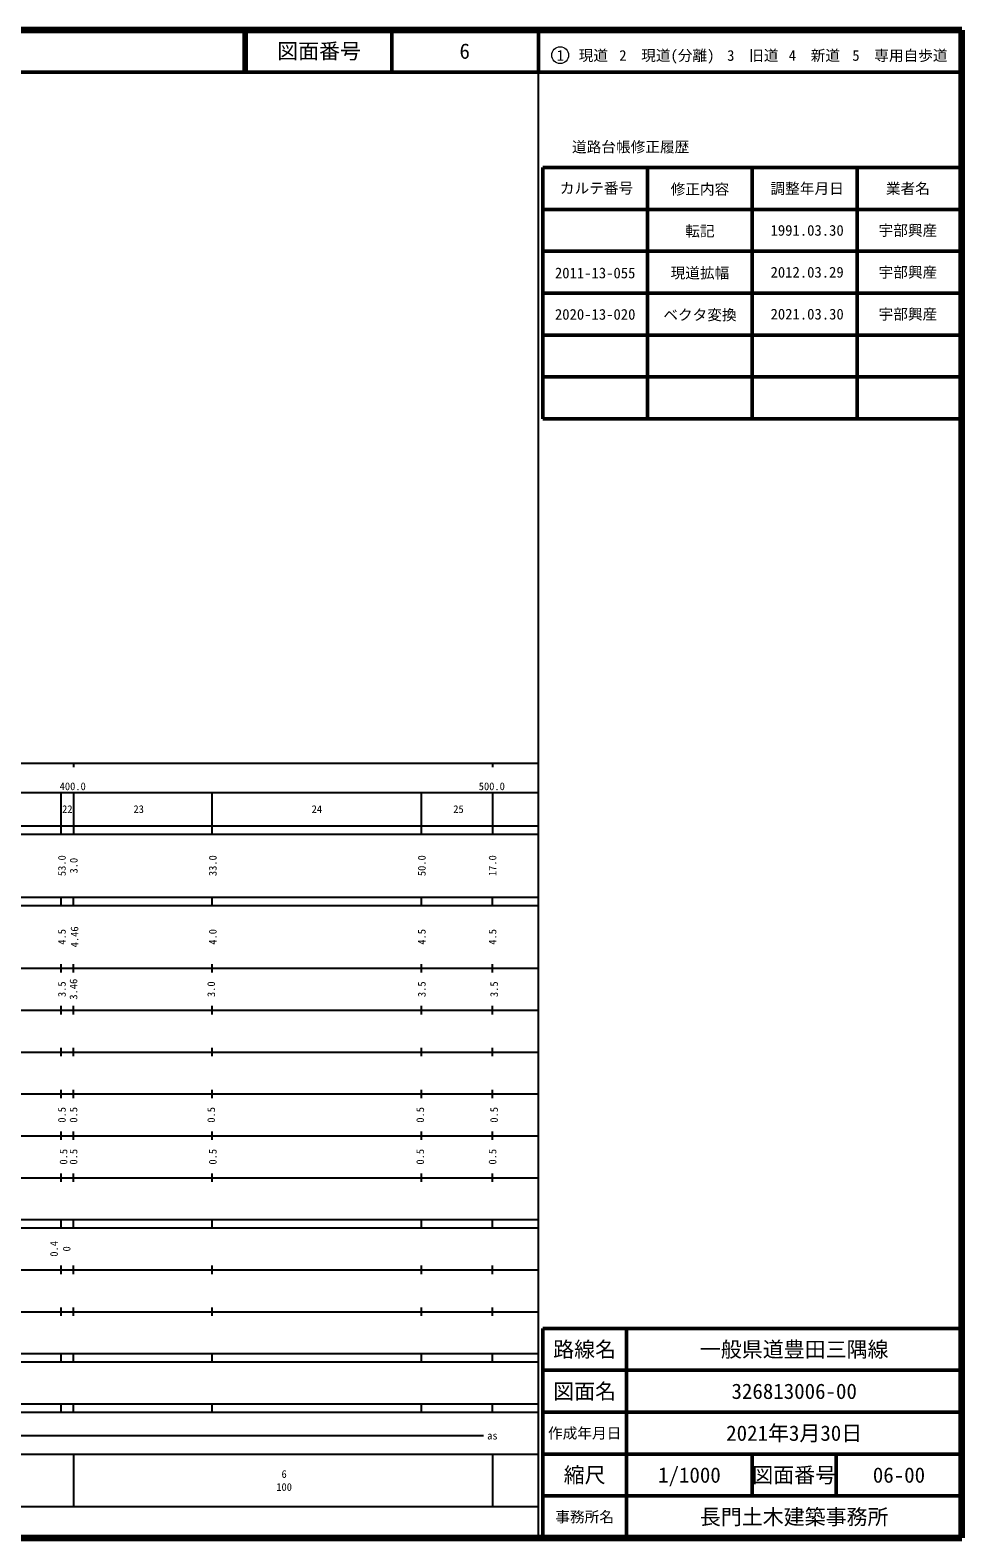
# Model space of a CAD drawing. Units: millimetres on the paper, enlarged 1000 times. Extents: x 40000 to 680000, y 20000 to 380000.
# Drawn here: x 457689 to 680000, y 20000 to 380000 of the extents above; entities that cross this region are included whole.
import ezdxf
from ezdxf.enums import TextEntityAlignment as Align

# ---------------------------------------------------------------- set-up
doc = ezdxf.new("R2010")
doc.units = ezdxf.units.MM
doc.header["$LTSCALE"] = 1000
for name, color, linetype, lineweight in [('M-TTL', 2, 'Continuous', 140), ('M-TTL-BAND', 7, 'Continuous', 25), ('M-TTL-FRAM', 2, 'Continuous', 50), ('M-TTL-LINE', 7, 'Continuous', 50), ('M-TTL-TXT', 7, 'Continuous', 13)]:
    doc.layers.add(name, color=color, linetype=linetype, lineweight=lineweight)
doc.styles.add('ＭＳ ゴシック', font='')
doc.styles.get('ＭＳ ゴシック').set_extended_font_data('MS Gothic')

msp = doc.modelspace()

# ---------------------------------------------------------------- linework, layer by layer
at = {"layer": 'M-TTL'}
for p, q in [((680000, 380000), (40000, 380000)), ((680000, 20000), (680000, 380000)), ((40000, 20000), (680000, 20000))]:
    msp.add_line(p, q, dxfattribs=at)
at = {"layer": 'M-TTL-BAND'}
for p, q in [((579000, 20000), (579000, 370000)), ((40000, 205000), (579000, 205000)), ((468000, 205000), (468000, 204000)), ((568000, 205000), (568000, 204000)), ((68000, 198000), (579000, 198000)), ((465000, 198000), (465000, 188000)), ((468000, 198000), (468000, 188000)), ((501000, 198000), (501000, 188000)), ((551000, 198000), (551000, 188000)), ((568000, 198000), (568000, 188000)), ((40000, 190000), (579000, 190000)), ((40000, 188000), (579000, 188000)), ((40000, 173000), (579000, 173000)), ((465000, 173000), (465000, 171000)), ((468000, 171000), (468000, 173000)), ((501000, 173000), (501000, 171000)), ((551000, 173000), (551000, 171000)), ((568000, 171000), (568000, 173000)), ((40000, 171000), (579000, 171000)), ((40000, 156000), (579000, 156000)), ((465000, 157000), (465000, 155000)), ((468000, 155000), (468000, 157000)), ((501000, 157000), (501000, 155000)), ((551000, 157000), (551000, 155000)), ((568000, 155000), (568000, 157000)), ((46000, 146000), (579000, 146000)), ((465000, 147000), (465000, 145000)), ((468000, 145000), (468000, 147000)), ((501000, 147000), (501000, 145000)), ((551000, 147000), (551000, 145000)), ((568000, 145000), (568000, 147000)), ((465000, 137000), (465000, 135000)), ((468000, 135000), (468000, 137000)), ((501000, 137000), (501000, 135000)), ((551000, 137000), (551000, 135000)), ((568000, 135000), (568000, 137000)), ((52000, 136000), (579000, 136000)), ((46000, 126000), (579000, 126000)), ((465000, 127000), (465000, 125000)), ((468000, 125000), (468000, 127000)), ((501000, 127000), (501000, 125000)), ((551000, 127000), (551000, 125000)), ((568000, 125000), (568000, 127000)), ((52000, 116000), (579000, 116000)), ((465000, 117000), (465000, 115000)), ((468000, 115000), (468000, 117000)), ((501000, 117000), (501000, 115000)), ((551000, 117000), (551000, 115000)), ((568000, 115000), (568000, 117000)), ((46000, 106000), (579000, 106000)), ((465000, 107000), (465000, 105000)), ((468000, 105000), (468000, 107000)), ((501000, 107000), (501000, 105000)), ((551000, 107000), (551000, 105000)), ((568000, 105000), (568000, 107000)), ((40000, 96000), (579000, 96000)), ((40000, 94000), (579000, 94000)), ((465000, 96000), (465000, 94000)), ((468000, 94000), (468000, 96000)), ((501000, 96000), (501000, 94000)), ((551000, 96000), (551000, 94000)), ((568000, 94000), (568000, 96000)), ((49000, 84000), (579000, 84000)), ((465000, 85000), (465000, 83000)), ((468000, 83000), (468000, 85000)), ((501000, 85000), (501000, 83000)), ((551000, 85000), (551000, 83000)), ((568000, 83000), (568000, 85000)), ((40000, 74000), (579000, 74000)), ((465000, 75000), (465000, 73000)), ((468000, 73000), (468000, 75000)), ((501000, 75000), (501000, 73000)), ((551000, 75000), (551000, 73000)), ((568000, 73000), (568000, 75000)), ((40000, 64000), (579000, 64000)), ((40000, 62000), (579000, 62000)), ((465000, 64000), (465000, 62000)), ((468000, 62000), (468000, 64000)), ((501000, 64000), (501000, 62000)), ((551000, 64000), (551000, 62000)), ((568000, 62000), (568000, 64000)), ((40000, 52000), (579000, 52000)), ((465000, 52000), (465000, 50000)), ((468000, 50000), (468000, 52000)), ((501000, 52000), (501000, 50000)), ((551000, 52000), (551000, 50000)), ((568000, 50000), (568000, 52000)), ((40000, 50000), (579000, 50000)), ((244095, 44406), (565868, 44406)), ((40000, 40000), (579000, 40000)), ((468000, 40000), (468000, 27500)), ((568000, 40000), (568000, 27500)), ((68000, 27500), (579000, 27500))]:
    msp.add_line(p, q, dxfattribs=at)
at = {"layer": 'M-TTL-FRAM'}
for p, q in [((580000, 347197), (580000, 287197)), ((580000, 347197), (680000, 347197)), ((580000, 287197), (680000, 287197)), ((680000, 70000), (580000, 70000)), ((580000, 70000), (580000, 20000))]:
    msp.add_line(p, q, dxfattribs=at)
at = {"layer": 'M-TTL-LINE'}
for p, q in [((508747, 380000), (508747, 370000)), ((509247, 380000), (509247, 370000)), ((543997, 380000), (543997, 370000)), ((579000, 380000), (579000, 370000)), ((40000, 370000), (680000, 370000)), ((605000, 347197), (605000, 287197)), ((630000, 347197), (630000, 287197)), ((655000, 347197), (655000, 287197)), ((580000, 337197), (680000, 337197)), ((580000, 327197), (680000, 327197)), ((580000, 317197), (680000, 317197)), ((580000, 307197), (680000, 307197)), ((580000, 297197), (680000, 297197)), ((600000, 70000), (600000, 20000)), ((680000, 60000), (580000, 60000)), ((680000, 50000), (580000, 50000)), ((680000, 40000), (580000, 40000)), ((630000, 40000), (630000, 30000)), ((650000, 40000), (650000, 30000)), ((680000, 30000), (580000, 30000))]:
    msp.add_line(p, q, dxfattribs=at)
at = {"layer": 'M-TTL-TXT'}
msp.add_circle((584147, 374034), 2000, dxfattribs=at)

# ---------------------------------------------------------------- texts
at = {"layer": 'M-TTL-BAND', "style": 'ＭＳ ゴシック'}
for s, p in [('400.0', (467844, 199445)), ('500.0', (567844, 199445)), ('22', (466552, 194000)), ('23', (483587, 194000)), ('24', (526096, 194000)), ('25', (559886, 194000)), ('as', (567979, 44406)), ('6', (518288, 35238)), ('100', (518288, 32131))]:
    msp.add_text(s, height=1833, dxfattribs=at).set_placement(p, align=Align.MIDDLE_CENTER)
for s, p in [('53.0', (465256, 180500)), ('3.0', (468083, 180500)), ('33.0', (501257, 180500)), ('50.0', (551134, 180500)), ('17.0', (568010, 180500)), ('4.46', (468270, 163500)), ('4.5', (465256, 163500)), ('4.0', (501257, 163500)), ('4.5', (551134, 163500)), ('4.5', (568010, 163500)), ('3.5', (465256, 151000)), ('3.46', (468020, 151000)), ('3.0', (500882, 151000)), ('3.5', (551134, 151000)), ('3.5', (568385, 151000)), ('0.5', (465256, 121000)), ('0.5', (468020, 121000)), ('0.5', (500882, 121000)), ('0.5', (550759, 121000)), ('0.5', (568385, 121000)), ('0.5', (465631, 111000)), ('0.5', (468020, 111000)), ('0.5', (501257, 111000)), ('0.5', (550759, 111000)), ('0.5', (568010, 111000)), ('0.4', (463381, 89000)), ('0', (466381, 89000))]:
    msp.add_text(s, height=1833, rotation=90, dxfattribs=at).set_placement(p, align=Align.MIDDLE_CENTER)
at = {"layer": 'M-TTL-TXT', "style": 'ＭＳ ゴシック'}
for s, height, p in [('図面番号', 3666, (526622, 375000)), ('6', 3666, (561372, 375000)), ('1\u3000現道', 2566, (589448, 373958)), ('2\u3000現道(分離)', 2566, (609619, 373958)), ('3\u3000旧道', 2566, (630121, 373958)), ('4\u3000新道', 2566, (644824, 373958)), ('5\u3000専用自歩道', 2566, (665228, 373958)), ('道路台帳修正履歴', 2566, (600968, 352113)), ('カルテ番号', 2566, (592839, 342277)), ('修正内容', 2566, (617509, 342023)), ('調整年月日', 2566, (643089, 342197)), ('業者名', 2566, (667134, 342197)), ('転記', 2566, (617509, 332023)), ('1991.03.30', 2566, (643089, 332197)), ('宇部興産', 2566, (667134, 332197)), ('2011-13-055', 2566, (592509, 322023)), ('現道拡幅', 2566, (617509, 322023)), ('2012.03.29', 2566, (643089, 322197)), ('宇部興産', 2566, (667134, 322197)), ('2020-13-020', 2566, (592509, 312139)), ('ベクタ変換', 2566, (617509, 312023)), ('2021.03.30', 2566, (643089, 312197)), ('宇部興産', 2566, (667134, 312197)), ('路線名', 3666, (590000, 65000)), ('一般県道豊田三隅線', 3666, (640000, 65000)), ('図面名', 3666, (590000, 55000)), ('326813006-00', 3666, (640000, 55000)), ('2021年3月30日', 3666, (640000, 45000)), ('作成年月日', 2566, (590000, 45000)), ('縮尺', 3666, (590000, 35000)), ('1/1000', 3666, (615000, 35000)), ('図面番号', 3666, (640000, 35000)), ('06-00', 3666, (665000, 35000)), ('事務所名', 2566, (590000, 25000)), ('長門土木建築事務所', 3666, (640000, 25000))]:
    msp.add_text(s, height=height, dxfattribs=at).set_placement(p, align=Align.MIDDLE_CENTER)

doc.saveas('drawing.dxf')
